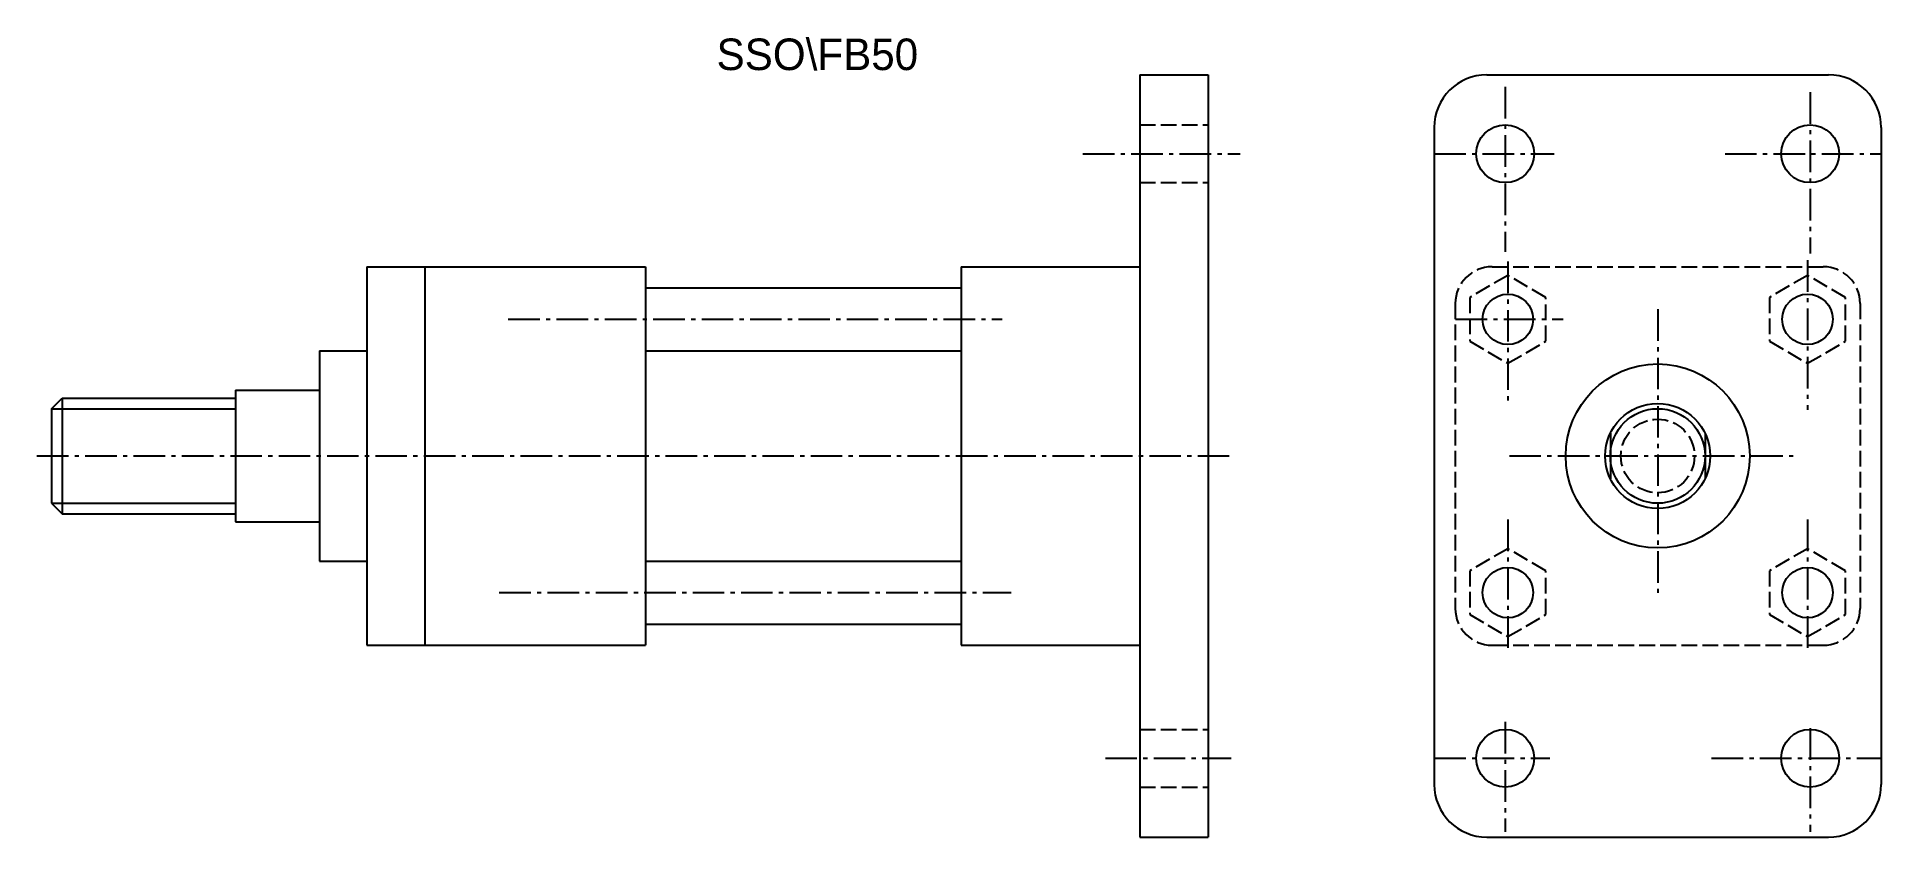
# Model space of a CAD drawing. Extents: x 256 to 607, y 199 to 352.
import ezdxf

# ---------------------------------------------------------------- set-up
doc = ezdxf.new("R2010")
doc.units = 0
doc.header["$MEASUREMENT"] = 0
doc.linetypes.add('DASHED', pattern=[4, 3, -1])
doc.linetypes.add('SCENTER', pattern=[9.2, 6, -1.2, 0.8, -1.2])
for name, color, linetype in [('CON', 2, 'CONTINUOUS'), ('DAS', 3, 'DASHED'), ('SCEN', 1, 'SCENTER'), ('UTI', 7, 'CONTINUOUS')]:
    doc.layers.add(name, color=color, linetype=linetype)

msp = doc.modelspace()

# ---------------------------------------------------------------- linework, layer by layer
at = {"layer": 'CON'}
for p, q in [((466.1, 344.42), (466.1, 199.42)), ((466.1, 344.42), (479.1, 344.42)), ((479.1, 344.42), (479.1, 199.42)), ((532.1, 344.42), (597.1, 344.42)), ((522.1, 334.42), (522.1, 209.42)), ((607.1, 334.42), (607.1, 209.42)), ((319.1, 307.92), (319.1, 235.92)), ((319.1, 307.92), (372.1, 307.92)), ((330.1, 307.92), (330.1, 235.92)), ((372.1, 307.92), (372.1, 235.92)), ((432.1, 307.92), (432.1, 235.92)), ((432.1, 307.92), (466.1, 307.92)), ((372.1, 303.92), (432.1, 303.92)), ((310.1, 291.92), (310.1, 251.92)), ((310.1, 291.92), (319.1, 291.92)), ((372.1, 291.92), (432.1, 291.92)), ((294.1, 284.42), (294.1, 259.42)), ((294.1, 284.42), (310.1, 284.42)), ((259.1, 280.92), (261.1, 282.92)), ((259.1, 280.92), (259.1, 262.92)), ((261.1, 282.92), (294.1, 282.92)), ((261.1, 282.92), (261.1, 260.92)), ((555.6, 276.28), (555.6, 267.56)), ((573.6, 276.28), (573.6, 267.56)), ((259.1, 262.92), (261.1, 260.92)), ((261.1, 260.92), (294.1, 260.92)), ((294.1, 259.42), (310.1, 259.42)), ((310.1, 251.92), (319.1, 251.92)), ((372.1, 251.92), (432.1, 251.92)), ((372.1, 239.92), (432.1, 239.92)), ((319.1, 235.92), (372.1, 235.92)), ((432.1, 235.92), (466.1, 235.92)), ((466.1, 199.42), (479.1, 199.42)), ((532.1, 199.42), (597.1, 199.42))]:
    msp.add_line(p, q, dxfattribs=at)
for centre, radius in [((535.6, 329.42), 5.5), ((593.6, 329.42), 5.5), ((536.1, 297.92), 4.8), ((593.1, 297.92), 4.8), ((564.6, 271.92), 17.5), ((564.6, 271.92), 10), ((564.6, 271.92), 9), ((536.1, 245.92), 4.8), ((593.1, 245.92), 4.8), ((535.6, 214.42), 5.5), ((593.6, 214.42), 5.5)]:
    msp.add_circle(centre, radius, dxfattribs=at)
for centre, start, end in [((532.1, 334.42), 90, 180), ((597.1, 334.42), 360, 90), ((532.1, 209.42), 180, 270), ((597.1, 209.42), 270, 360)]:
    msp.add_arc(centre, 10, start, end, dxfattribs=at)
at = {"layer": 'DAS'}
for p, q in [((466.1, 334.92), (479.1, 334.92)), ((466.1, 323.92), (479.1, 323.92)), ((533.1, 307.92), (596.1, 307.92)), ((526.1, 300.92), (526.1, 242.92)), ((603.1, 300.92), (603.1, 242.92)), ((533.1, 235.92), (596.1, 235.92)), ((466.1, 219.92), (479.1, 219.92)), ((466.1, 208.92), (479.1, 208.92))]:
    msp.add_line(p, q, dxfattribs=at)
for points in [[(536.1, 289.56), (543.33, 293.74), (543.33, 302.09), (536.1, 306.27), (528.86, 302.09), (528.86, 293.74)], [(593.1, 289.56), (600.33, 293.74), (600.33, 302.09), (593.1, 306.27), (585.86, 302.09), (585.86, 293.74)], [(536.1, 237.56), (543.33, 241.74), (543.33, 250.09), (536.1, 254.27), (528.86, 250.09), (528.86, 241.74)], [(593.1, 237.56), (600.33, 241.74), (600.33, 250.09), (593.1, 254.27), (585.86, 250.09), (585.86, 241.74)]]:
    msp.add_lwpolyline(points, close=True, dxfattribs=at)
msp.add_circle((564.6, 271.92), 7, dxfattribs=at)
for centre, start, end in [((533.1, 300.92), 90, 180), ((596.1, 300.92), 0, 90), ((533.1, 242.92), 180, 270), ((596.1, 242.92), 270, 360)]:
    msp.add_arc(centre, 7, start, end, dxfattribs=at)
at = {"layer": 'SCEN'}
for p, q in [((535.6, 342.15), (535.6, 310.73)), ((593.6, 341.11), (593.6, 310.45)), ((455.27, 329.42), (485.16, 329.42)), ((522.1, 329.42), (544.94, 329.42)), ((577.42, 329.42), (607.1, 329.42)), ((536.1, 308.89), (536.1, 281.73)), ((593.1, 309.17), (593.1, 280.68)), ((564.6, 299.82), (564.6, 245.9)), ((345.96, 297.92), (439.9, 297.92)), ((526.16, 297.92), (546.65, 297.92)), ((256.31, 271.92), (484.08, 271.92)), ((536.4, 271.92), (591.1, 271.92)), ((536.1, 259.83), (536.1, 235.41)), ((593.1, 259.83), (593.1, 235.05)), ((344.25, 245.92), (441.61, 245.92)), ((535.6, 221.33), (535.6, 200.45)), ((593.6, 220.14), (593.6, 200.45)), ((459.54, 214.42), (483.46, 214.42)), ((522.1, 214.42), (544.09, 214.42)), ((574.86, 214.42), (607.1, 214.42))]:
    msp.add_line(p, q, dxfattribs=at)
at = {"layer": 'UTI'}
for p, q in [((259.1, 280.92), (294.1, 280.92)), ((259.1, 262.92), (294.1, 262.92))]:
    msp.add_line(p, q, dxfattribs=at)

# ---------------------------------------------------------------- texts
msp.add_text('SSO\\FB50', height=6, dxfattribs=at).set_placement((385.59, 345.33))

doc.saveas('drawing.dxf')
